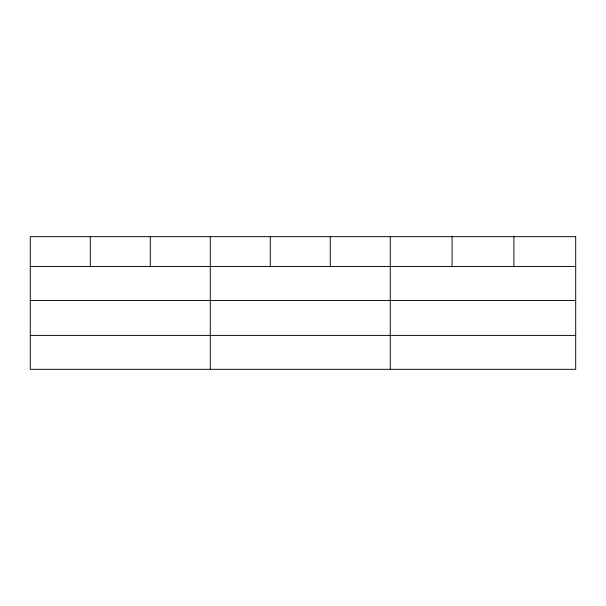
<?xml version="1.0" encoding="UTF-8"?>
<svg xmlns="http://www.w3.org/2000/svg" width="606" height="606" viewBox="0 0 606 606"><rect width="100%" height="100%" fill="white"/><g stroke="black" fill="none" stroke-linecap="round" stroke-linejoin="round"><path stroke-width="0.91" d="M30.3 266.542L575.7 266.542M30.3 300.455L575.7 300.455M30.3 335.398L575.7 335.398M513.888 236.681L513.888 266.542M452.076 236.681L452.076 266.542M390.264 236.681L390.264 369.319M330.27 236.681L330.27 266.542M270.276 236.681L270.276 266.542M210.282 236.681L210.282 369.319M150.288 236.681L150.288 266.542M90.294 236.681L90.294 266.542M575.7 236.681L30.3 236.681L30.3 369.319L575.7 369.319L575.7 236.681"/></g></svg>
